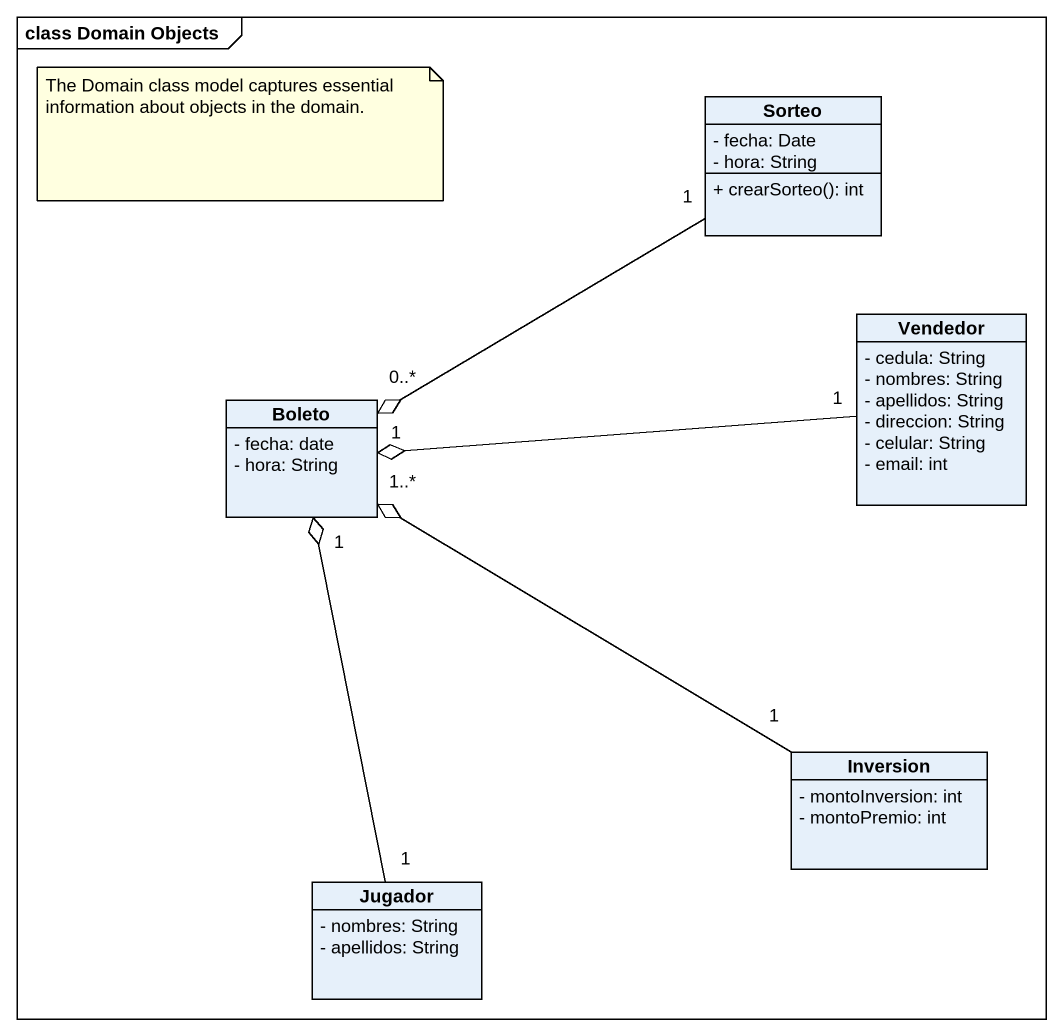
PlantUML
@startuml
mainframe class Domain Objects
hide circle
hide empty members
skinparam classAttributeIconSize 0
class Sorteo {
  - fecha: Date
  - hora: String
  + crearSorteo(): int
}
class Vendedor {
  - cedula: String
  - nombres: String
  - apellidos: String
  - direccion: String
  - celular: String
  - email: int
}
class Boleto {
  - fecha: date
  - hora: String
}
class Inversion {
  - montoInversion: int
  - montoPremio: int
}
class Jugador {
  - nombres: String
  - apellidos: String
}
Sorteo "1" -left-o "0..*" Boleto
Vendedor "1" -left-o "1" Boleto
Inversion "1" -left-o "1..*" Boleto
Jugador "1" -up-o "1" Boleto
note as N1
  The Domain class model captures essential information about objects in the domain.
end note
@enduml
